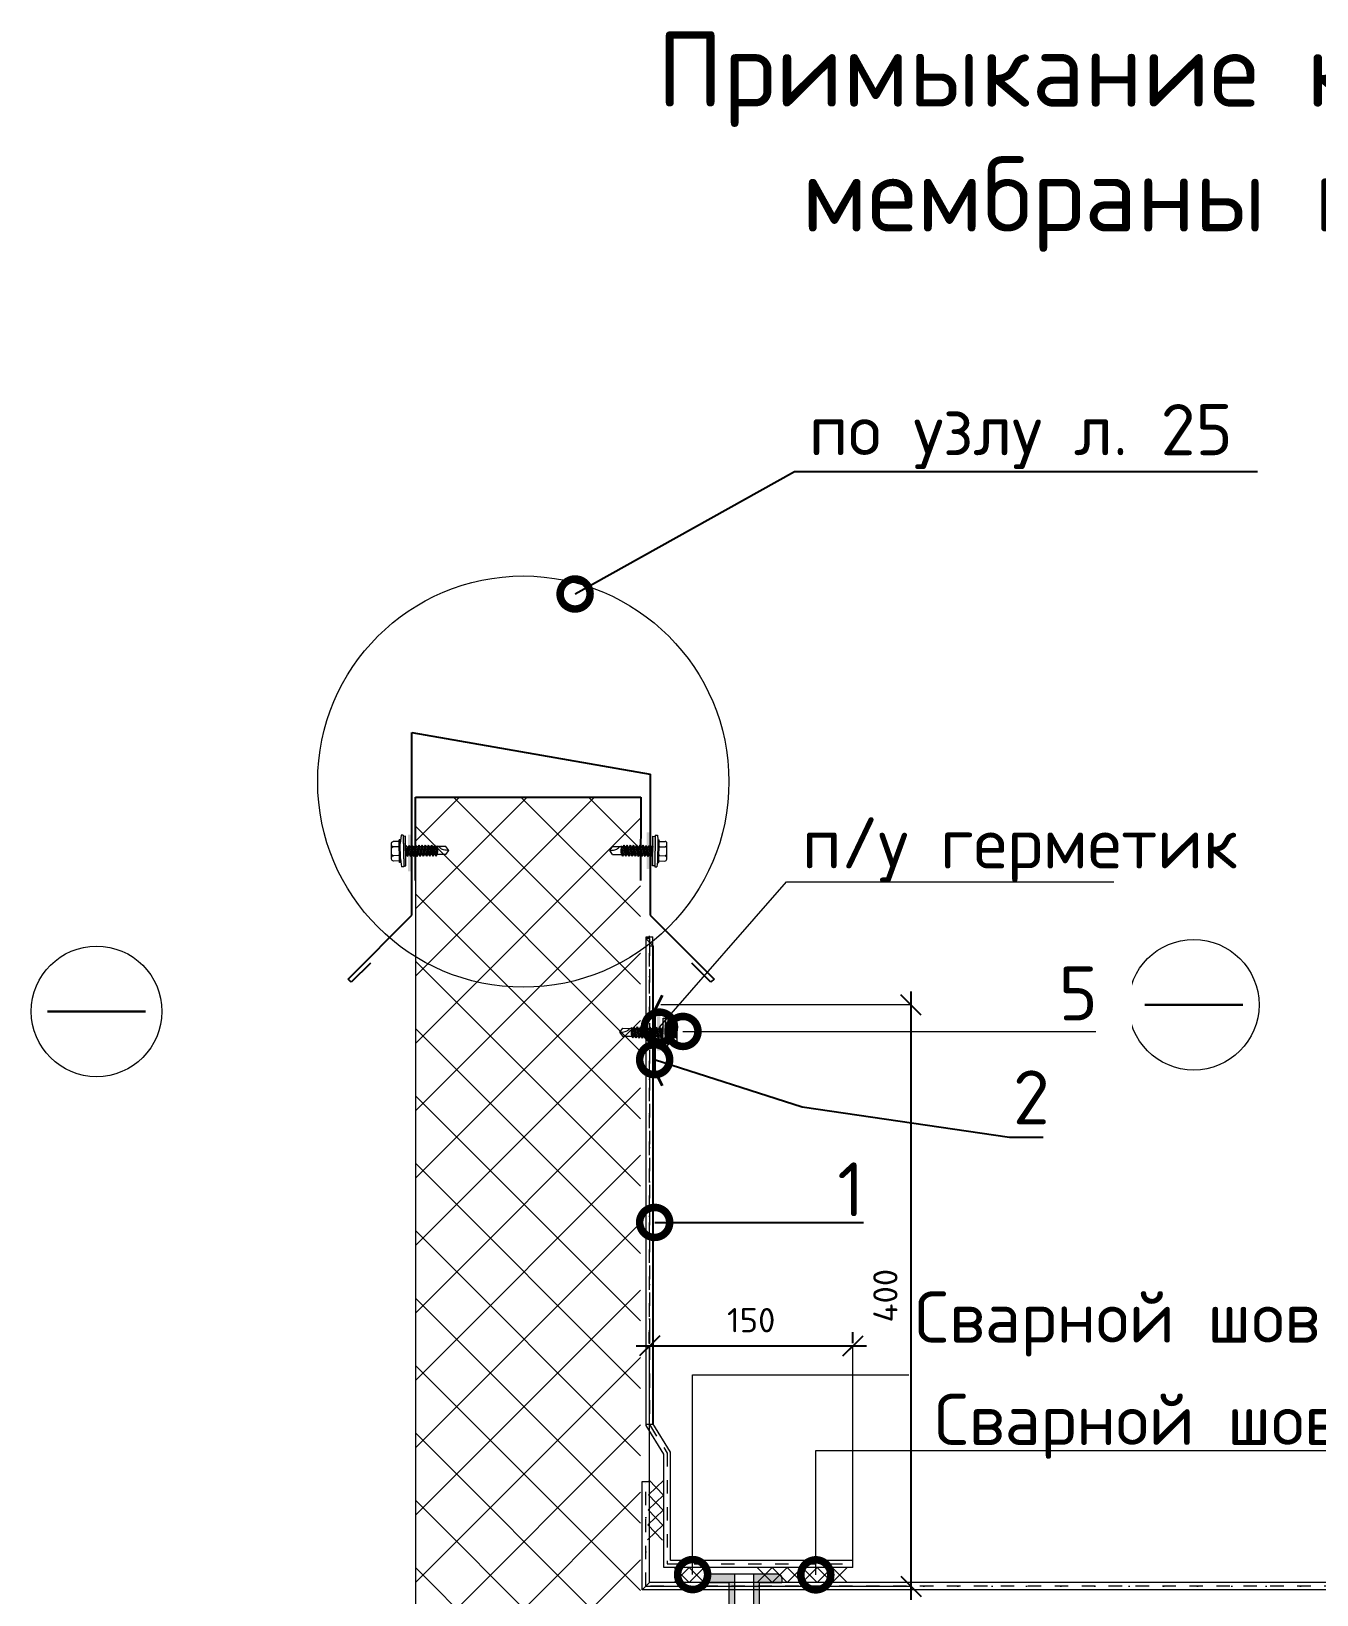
# Model space of a CAD drawing. Header units: millimetres. Extents: x -263990 to 193903, y -164417 to 240530.
# Drawn here: x -86047 to -76507, y 224156 to 235761 of the extents above; entities that cross this region are included whole.
import ezdxf

# ---------------------------------------------------------------- set-up
doc = ezdxf.new("R2010")
doc.units = ezdxf.units.MM
doc.header["$LTSCALE"] = 20
doc.set_wipeout_variables(frame=1)
doc.linetypes.add('пунктирнаяX2', pattern=[12.7, 0, -12.7])
doc.linetypes.add('штриховая 50', pattern=[1, 0.5, -0.5])
doc.layers.get('0').update_dxf_attribs({"lineweight": 0})
doc.layers.get('Defpoints').update_dxf_attribs({"color": 4})
doc.layers.add('S-METL', color=14, linetype='Continuous')
doc.layers.add('S-WALL-PATT', color=181, linetype='Continuous')
for name, color, linetype, lineweight in [('TN-АННОТАЦИИ', 7, 'Continuous', 0), ('TN-ГИДРОИЗОЛЯЦИЯ ПВХ', 5, 'Continuous', 15), ('TN-МЕТАЛЛ КОНСТРУКЦИИ', 7, 'Continuous', 35), ('TN-РАЗМЕРЫ', 184, 'Continuous', 15), ('Металл', 7, 'Continuous', 25), ('Размеры', 7, 'Continuous', 9)]:
    doc.layers.add(name, color=color, linetype=linetype, lineweight=lineweight)
doc.styles.add('DimNat', font='romans.shx', dxfattribs={"height": 180})
doc.styles.add('MtXpl_ISOCPEUR', font='')
doc.styles.add('TN-Текст', font='isocpeur.ttf')
doc.styles.get('MtXpl_ISOCPEUR').set_extended_font_data('ISOCPEUR', bold=True)
doc.dimstyles.new('DimSpec', dxfattribs={"dimtxt": 1, "dimasz": 150, "dimexe": 100, "dimexo": 100, "dimgap": 100, "dimtad": 1, "dimdec": 0, "dimzin": 0, "dimtxsty": 'DimNat', "dimblk": 'OBLIQUE', "dimcen": 100, "dimdle": 100, "dimclrt": 10, "dimadec": 5, "dimazin": 0, "dimtfac": 1, "dimtdec": 0, "dimtix": 1, "dimtmove": 2, "dimatfit": 3, "dimldrblk": 'OBLIQUE', "dimfxl": 1, "dimtolj": 1, "dimtzin": 0, "dimarcsym": 0})

# ---------------------------------------------------------------- blocks, each defined once
blk = doc.blocks.new('_ArchTick')
at = {"color": 0, "linetype": 'ByBlock', "const_width": 0.15}
blk.add_lwpolyline([(-0.5, -0.5), (0.5, 0.5)], dxfattribs=at)
blk = doc.blocks.new('_DOTSMALL')
at = {"color": 0, "linetype": 'ByBlock', "const_width": 0.5}
blk.add_lwpolyline([(-0.0625, 0, 1), (0.0625, 0, 1)], format="xyb", close=True, dxfattribs=at)
blk = doc.blocks.new('*U389')
at = {"lineweight": 0}
blk.add_hatch(color=0, dxfattribs=at).paths.add_polyline_path([(6.5, -1), (-6.5, -1), (-6.5, 0), (6.5, 0)])
at = {"color": 0, "lineweight": 0}
for p, q in [((1.27, 14.01), (-2.46, 13.35)), ((-1.76, 17.77), (0, 19)), ((-1.76, 17.78), (-1.76, 13.76)), ((-0.74, 14.01), (-1.76, 13.76)), ((2.11, 14.01), (-0.74, 14.01)), ((0, 19), (1.76, 17.77)), ((1.76, 17.78), (1.76, 14.01)), ((2.1, 14.01), (1.76, 13.81)), ((-1.76, 13.76), (-2.46, 13.35)), ((-1.76, 12.94), (-2.46, 13.35)), ((2.46, 12.81), (-2.46, 11.94)), ((-1.76, 12.35), (-2.46, 11.94)), ((-1.76, 11.54), (-2.46, 11.94)), ((2.46, 11.4), (-2.46, 10.53)), ((-1.76, 10.94), (-2.46, 10.53)), ((-1.76, 10.13), (-2.46, 10.53)), ((2.46, 10), (-2.46, 9.13)), ((-1.76, 9.53), (-2.46, 9.13)), ((-1.76, 8.72), (-2.46, 9.13)), ((2.46, 8.59), (-2.46, 7.72)), ((-1.76, 8.13), (-2.46, 7.72)), ((-1.76, 7.31), (-2.46, 7.72)), ((2.46, 7.18), (-2.46, 6.31)), ((1.76, 13.81), (-1.76, 12.94)), ((1.76, 13.22), (-1.76, 12.35)), ((-1.76, 12.94), (-1.76, 12.35)), ((1.76, 12.4), (-1.76, 11.54)), ((1.76, 11.81), (-1.76, 10.94)), ((-1.76, 11.54), (-1.76, 10.94)), ((1.76, 11), (-1.76, 10.13)), ((1.76, 10.4), (-1.76, 9.53)), ((-1.76, 10.13), (-1.76, 9.53)), ((1.76, 9.59), (-1.76, 8.72)), ((1.76, 8.99), (-1.76, 8.13)), ((-1.76, 8.72), (-1.76, 8.13)), ((1.76, 8.18), (-1.76, 7.31)), ((1.76, 7.59), (-1.76, 6.72)), ((-1.76, 7.31), (-1.76, 6.7)), ((1.76, 13.81), (1.76, 13.2)), ((2.46, 12.81), (1.76, 13.22)), ((2.46, 12.81), (1.76, 12.4)), ((1.76, 12.4), (1.76, 11.79)), ((2.46, 11.4), (1.76, 11.81)), ((2.46, 11.4), (1.76, 11)), ((1.76, 11), (1.76, 10.38)), ((2.46, 10), (1.76, 10.4)), ((2.46, 10), (1.76, 9.59)), ((1.76, 9.59), (1.76, 8.97)), ((2.46, 8.59), (1.76, 8.99)), ((2.46, 8.59), (1.76, 8.18)), ((1.76, 8.18), (1.76, 7.56)), ((2.46, 7.18), (1.76, 7.59)), ((2.46, 7.18), (1.76, 6.77)), ((-1.76, 6.72), (-2.46, 6.31)), ((-1.76, 5.9), (-2.46, 6.31)), ((2.46, 5.77), (-2.46, 4.9)), ((-1.76, 5.31), (-2.46, 4.9)), ((-1.76, 4.5), (-2.46, 4.9)), ((2.46, 4.36), (-2.46, 3.49)), ((-1.76, 3.9), (-2.46, 3.49)), ((-1.76, 3.09), (-2.46, 3.49)), ((2.46, 2.96), (-2.46, 2.09)), ((-1.76, 2.49), (-2.46, 2.09)), ((-1.76, 1.68), (-2.46, 2.09)), ((2.46, 1.55), (-2.46, 0.68)), ((-1.76, 1.09), (-2.46, 0.68)), ((-1.76, 0.27), (-2.46, 0.68)), ((1.76, 6.77), (-1.76, 5.9)), ((1.76, 6.18), (-1.76, 5.31)), ((-1.76, 5.9), (-1.76, 5.29)), ((1.76, 5.36), (-1.76, 4.5)), ((1.76, 4.77), (-1.76, 3.9)), ((-1.76, 4.5), (-1.76, 3.9)), ((1.76, 3.96), (-1.76, 3.09)), ((1.76, 3.36), (-1.76, 2.49)), ((-1.76, 3.09), (-1.76, 2.49)), ((1.76, 2.55), (-1.76, 1.68)), ((1.76, 1.95), (-1.76, 1.09)), ((-1.76, 1.68), (-1.76, 1.09)), ((1.76, 1.14), (-1.76, 0.27)), ((-1.76, 0.27), (-1.76, 0)), ((1.76, 0.55), (-0.45, 0)), ((2.46, 0.14), (1.67, 0)), ((1.76, 6.77), (1.76, 6.16)), ((2.46, 5.77), (1.76, 6.18)), ((2.46, 5.77), (1.76, 5.36)), ((1.76, 5.36), (1.76, 4.75)), ((2.46, 4.36), (1.76, 4.77)), ((2.46, 4.36), (1.76, 3.96)), ((1.76, 3.96), (1.76, 3.34)), ((2.46, 2.96), (1.76, 3.36)), ((2.46, 2.96), (1.76, 2.55)), ((1.76, 2.55), (1.76, 1.93)), ((2.46, 1.55), (1.76, 1.95)), ((2.46, 1.55), (1.76, 1.14)), ((1.76, 1.14), (1.76, 0.52)), ((2.46, 0.14), (1.76, 0.55)), ((2.46, 0.14), (2.22, 0)), ((6.5, 0), (6.5, -1)), ((-7, -1), (-7, -2)), ((7, -1), (-7, -1)), ((-7, -1), (-7, -2)), ((-3.37, -2.36), (-7, -2)), ((-5.04, -2.36), (-5.04, -2.86)), ((-5.04, -2.36), (4.96, -2.36)), ((-5.04, -2.86), (4.96, -2.86)), ((-4.37, -2.36), (4.29, -2.36)), ((-4.37, -3.15), (-4.37, -5.51)), ((-3.59, -6.3), (3.5, -6.3)), ((-2.01, -3.15), (-2.01, -5.51)), ((-2.01, -3.23), (-2.01, -5.51)), ((1.93, -3.15), (1.93, -5.51)), ((7, -2), (3.29, -2.36)), ((4.29, -3.15), (4.29, -5.51)), ((4.96, -2.36), (4.96, -2.86)), ((7, -1), (7, -2)), ((7, -1), (7, -2))]:
    blk.add_line(p, q, dxfattribs=at)
blk.add_lwpolyline([(6.5, -1), (-6.5, -1), (-6.5, 0), (6.5, 0)], close=True, dxfattribs=at)
for centre, start, end in [((-3.59, -5.51), 180.00332, 270.00332), ((-2.8, -5.51), 270.00332, 0.00332), ((-1.22, -5.51), 180.00332, 270.00332), ((1.14, -5.51), 270.00332, 0.00332), ((2.71, -5.51), 180.00332, 270.00332), ((3.5, -5.51), 270.00332, 0.00332)]:
    blk.add_arc(centre, 0.787, start, end, dxfattribs=at)
at = {"color": 0, "lineweight": 0, "extrusion": (0, 0, -1)}
for centre, start_param, end_param in [((-5.16, -3.15), 3.700141, 4.077737), ((-2.8, -3.15), 3.700141, 4.077737), ((-1.22, -3.15), 0.936145, 1.313741), ((1.13, -3.15), 3.700141, 4.077737), ((2.72, -3.15), 0.936145, 1.313741), ((5.08, -3.15), 0.936145, 1.313741)]:
    blk.add_ellipse(centre, major_axis=(-0.47, -0.638), ratio=1, start_param=start_param, end_param=end_param, dxfattribs=at)
at = {"color": 0, "lineweight": 0}
blk.add_open_spline([(0, 19), (0.05, 18.23), (0.14, 16.87), (0.88, 15.34), (1.55, 14.82), (1.76, 14.68)], degree=3, knots=[0, 0, 0, 0, 2.306624, 4.08853, 4.845954, 4.845954, 4.845954, 4.845954], dxfattribs=at)
blk = doc.blocks.new('*U391')
at = {"color": 0, "rotation": 270}
blk.add_blockref('*U389', (0, 0), dxfattribs=at)
blk = doc.blocks.new('_Oblique')
at = {"color": 0, "linetype": 'ByBlock', "lineweight": -2}
blk.add_line((-0.5, -0.5), (0.5, 0.5), dxfattribs=at)
blk = doc.blocks.new('*D392')
at = {"layer": 'Defpoints', "color": 0, "transparency": 16777216}
for p in [(-79518, 228534), (-79518, 224218), (-79518, 224218)]:
    blk.add_point(p, dxfattribs=at)
at = {"layer": 'Размеры', "color": 0, "lineweight": -2, "transparency": 16777216}
blk.add_line((-79518, 228634), (-79518, 224118), dxfattribs=at)
at = {"layer": 'Размеры', "color": 0, "lineweight": -2, "transparency": 16777216, "xscale": 150, "yscale": 150, "zscale": 150}
for p, rotation in [((-79518, 228534), 90), ((-79518, 224218), 270)]:
    blk.add_blockref('_Oblique', p, dxfattribs=dict(at, rotation=rotation))
at = {"layer": 'Размеры', "color": 7, "lineweight": 20, "transparency": 16777216, "insert": (-79708, 226376), "char_height": 180, "attachment_point": 5, "rotation": 90, "style": 'DimNat'}
blk.add_mtext('\\A1;400', dxfattribs=at)
blk = doc.blocks.new('*D393')
at = {"layer": 'Defpoints', "color": 0, "transparency": 16777216}
for p in [(-79949, 226004), (-81458, 225924), (-79949, 225924)]:
    blk.add_point(p, dxfattribs=at)
at = {"layer": 'Размеры', "color": 0, "lineweight": -2, "transparency": 16777216}
for p, q in [((-81458, 226024), (-81458, 226104)), ((-79949, 226024), (-79949, 226104)), ((-81558, 226004), (-79849, 226004))]:
    blk.add_line(p, q, dxfattribs=at)
at = {"layer": 'Размеры', "color": 0, "lineweight": -2, "transparency": 16777216, "xscale": 150, "yscale": 150, "zscale": 150, "rotation": 180}
blk.add_blockref('_Oblique', (-81458, 226004), dxfattribs=at)
at = {"layer": 'Размеры', "color": 0, "lineweight": -2, "transparency": 16777216, "xscale": 150, "yscale": 150, "zscale": 150}
blk.add_blockref('_Oblique', (-79949, 226004), dxfattribs=at)
at = {"layer": 'Размеры', "color": 7, "lineweight": 20, "transparency": 16777216, "insert": (-80704, 226194), "char_height": 180, "attachment_point": 5, "style": 'DimNat'}
blk.add_mtext('\\A1;150', dxfattribs=at)

msp = doc.modelspace()

# ---------------------------------------------------------------- hatches: boundary and pattern name
at = {"layer": 'S-WALL-PATT', "lineweight": 0, "ltscale": 10}
h = msp.add_hatch(color=7, dxfattribs=at)
h.dxf.hatch_style = 1
h.paths.add_polyline_path([(-83249.93735, 229798.72579), (-83224.58514, 229798.72579), (-83224.58514, 229526.52245), (-83249.93735, 229526.52245)])
h = msp.add_hatch(color=7, dxfattribs=at)
h.dxf.hatch_style = 1
h.paths.add_polyline_path([(-81453.23879, 229816.04746), (-81478.591, 229816.04746), (-81478.591, 229543.84412), (-81453.23879, 229543.84412)])
h = msp.add_hatch(color=7, dxfattribs=at)
h.dxf.hatch_style = 1
h.paths.add_polyline_path([(-81377.12378, 228466.9431), (-81402.47599, 228466.9431), (-81402.47599, 228194.73976), (-81377.12378, 228194.73976)])

# ---------------------------------------------------------------- linework, layer by layer
at = {"color": 7, "linetype": 'Continuous', "lineweight": 13}
for p, q in [((-83196.12472, 229748.45308), (-82867.7767, 230076.80111)), ((-83196.12472, 229248.23445), (-82367.55806, 230076.80111)), ((-83196.12472, 228748.01581), (-81867.33943, 230076.80111)), ((-81525.06336, 228689.01444), (-82912.85002, 230076.80111)), ((-81525.06336, 229189.23308), (-82412.63139, 230076.80111)), ((-81525.06336, 229689.45171), (-81912.41275, 230076.80111)), ((-83196.12472, 228247.79718), (-81525.06336, 229918.85854)), ((-81525.06336, 228188.79581), (-83196.12472, 229859.85717)), ((-83196.12472, 227747.57854), (-81525.06336, 229418.63991)), ((-81525.06336, 227688.57717), (-83196.12472, 229359.63854)), ((-83196.12472, 227247.3599), (-81525.06336, 228918.42127)), ((-81525.06336, 227188.35854), (-83196.12472, 228859.4199)), ((-83196.12472, 226747.14127), (-81525.06336, 228418.20264)), ((-81525.06336, 226688.1399), (-83196.12472, 228359.20127)), ((-83196.12472, 226246.92263), (-81525.06336, 227917.984)), ((-81525.06336, 226187.92126), (-83196.12472, 227858.98263)), ((-83196.12472, 225746.704), (-81525.06336, 227417.76536)), ((-81525.06336, 225687.70263), (-83196.12472, 227358.764)), ((-83196.12472, 225246.48536), (-81525.06336, 226917.54673)), ((-81525.06336, 225187.48399), (-83196.12472, 226858.54536)), ((-83196.12472, 224746.26673), (-81525.06336, 226417.32809)), ((-81525.06336, 224687.26536), (-83196.12472, 226358.32672)), ((-83196.12472, 224246.04809), (-81525.06336, 225917.10946)), ((-81525.06336, 224187.04672), (-83196.12472, 225858.10809)), ((-83196.12472, 223745.82945), (-81525.06336, 225416.89082)), ((-81525.06336, 223686.82809), (-83196.12472, 225357.88945)), ((-83196.12472, 223245.61082), (-81525.06336, 224916.67219)), ((-81525.06336, 223186.60945), (-83196.12472, 224857.67082)), ((-83196.12472, 222745.39218), (-81525.06336, 224416.45355)), ((-81525.06336, 222686.39081), (-83196.12472, 224357.45218))]:
    msp.add_line(p, q, dxfattribs=at)
at = {"color": 7, "lineweight": 20}
msp.add_line((-83196.12472, 229456.6612), (-83196.12472, 218734.01742), dxfattribs=at)
at = {"color": 7, "lineweight": 30}
for p, q in [((-77783.02556, 228534.95563), (-77055.44438, 228534.95563)), ((-85926.29886, 228485.88902), (-85198.71768, 228485.88902))]:
    msp.add_line(p, q, dxfattribs=at)
at = {"color": 7, "lineweight": 13}
for centre, radius in [((-82395.36954, 230191.5709), 1526.09157), ((-85562.50827, 228485.88902), 484.59454), ((-77419.23497, 228534.95563), 484.59454)]:
    msp.add_circle(centre, radius, dxfattribs=at)
at = {"layer": 'S-METL', "color": 7}
for p, q in [((-83221.5459, 229199.95217), (-83221.5459, 230556.74871)), ((-83221.5459, 230556.74871), (-81453.39453, 230246.7716)), ((-81453.39453, 230246.7716), (-81453.39453, 229199.95217)), ((-83695.90825, 228725.58982), (-83221.5459, 229199.95217)), ((-81453.39453, 229199.95217), (-80979.03217, 228725.58982)), ((-83529.88142, 228844.18041), (-83672.19013, 228701.8717)), ((-81002.75029, 228701.8717), (-81145.059, 228844.18041)), ((-83672.19013, 228701.8717), (-83695.90825, 228725.58982)), ((-80979.03217, 228725.58982), (-81002.75029, 228701.8717))]:
    msp.add_line(p, q, dxfattribs=at)
at = {"layer": 'TN-АННОТАЦИИ', "color": 7, "linetype": 'ByBlock', "lineweight": -2}
for points in [[(-82010.9632, 231583.88322), (-80381.46795, 232493.55546), (-79327.65192, 232493.55546)], [(-79327.65192, 232493.55546), (-76946.38947, 232493.55546)], [(-81420.43207, 228127.74502), (-80325.24226, 227777.4908), (-78786.54521, 227553.07336)], [(-78786.54521, 227553.07336), (-78535.88601, 227553.07336)], [(-81420.3503, 226919.55077), (-80064.86539, 226919.55077)], [(-80064.86539, 226919.55077), (-79869.90823, 226919.55077)]]:
    msp.add_lwpolyline(points, dxfattribs=at)
at = {"layer": 'TN-ГИДРОИЗОЛЯЦИЯ ПВХ', "color": 7, "linetype": 'Continuous'}
for p, q in [((-81430.36988, 228971.82848), (-81486.07192, 229027.53052)), ((-81456.60712, 229027.53052), (-81486.07192, 229027.53052)), ((-81486.07192, 229027.53052), (-81486.07192, 225419.03737)), ((-81483.2209, 229039.83699), (-81433.2209, 229039.83699)), ((-81456.60712, 228971.82848), (-81456.60712, 229027.53052)), ((-81456.60712, 228971.82848), (-81456.60712, 229027.53052)), ((-81456.60712, 229027.53052), (-81456.60712, 229027.53052)), ((-81456.60712, 228971.82848), (-81456.60712, 228971.82848)), ((-81456.60712, 228971.82848), (-81430.36988, 228971.82848)), ((-81430.36988, 228971.82848), (-81430.36988, 225419.03737)), ((-81430.36988, 225419.03737), (-81486.07192, 225419.03737)), ((-81430.36988, 225419.03737), (-81486.07192, 225419.03737)), ((-81486.07192, 225419.03737), (-81486.07192, 225419.03737)), ((-81430.36988, 225419.03737), (-81430.36988, 225419.03737)), ((-81513.92295, 224995.61211), (-81458.2209, 224995.61211)), ((-81513.92295, 224192.41052), (-81513.92295, 224995.61211)), ((-81458.2209, 224248.11257), (-81458.2209, 224995.61211)), ((-79948.92295, 224359.51666), (-79948.92295, 224409.51666)), ((-81513.92295, 224192.41052), (-81458.2209, 224248.11257))]:
    msp.add_line(p, q, dxfattribs=at)
at = {"layer": 'TN-ГИДРОИЗОЛЯЦИЯ ПВХ', "color": 7}
for p, q in [((-81483.2209, 225411.91841), (-81483.2209, 229039.83699)), ((-81433.2209, 225426.15633), (-81433.2209, 229039.83699)), ((-81351.67624, 225199.6717), (-81483.2209, 225411.91841)), ((-81301.67624, 225213.90962), (-81433.2209, 225426.15633)), ((-81351.67624, 224359.51666), (-81351.67624, 225199.6717)), ((-81301.67624, 224409.51666), (-81301.67624, 225213.90962)), ((-79948.92295, 224409.51666), (-81301.67624, 224409.51666))]:
    msp.add_line(p, q, dxfattribs=at)
at = {"layer": 'TN-ГИДРОИЗОЛЯЦИЯ ПВХ', "color": 7, "linetype": 'штриховая 50', "ltscale": 10}
for p, q in [((-81458.2209, 225419.03737), (-81458.2209, 229047.78608)), ((-81458.2209, 229047.78608), (-81458.2209, 229047.78608)), ((-81458.2209, 229047.78608), (-81458.2209, 229047.78608)), ((-81458.2209, 228999.31988), (-81458.2209, 225419.03737)), ((-81458.2209, 225419.03737), (-81458.2209, 225419.03737)), ((-81458.2209, 225419.03737), (-81326.67624, 225206.79066)), ((-81326.67624, 225206.79066), (-81326.67624, 224384.51666)), ((-81486.07192, 224220.26154), (-81486.07192, 224995.61211)), ((-81326.67624, 224384.51666), (-79948.92295, 224384.51666))]:
    msp.add_line(p, q, dxfattribs=at)
at = {"layer": 'TN-ГИДРОИЗОЛЯЦИЯ ПВХ', "color": 7, "linetype": 'пунктирнаяX2'}
for p, q in [((-81456.60712, 228999.6795), (-81458.2209, 228999.6795)), ((-81458.2209, 228999.6795), (-81458.2209, 225419.03737)), ((-81456.60712, 228999.6795), (-81456.60712, 228999.6795)), ((-81458.2209, 225419.03737), (-81458.2209, 225419.03737)), ((-81486.07192, 224220.26154), (-81486.07192, 224995.61211))]:
    msp.add_line(p, q, dxfattribs=at)
at = {"layer": 'TN-ГИДРОИЗОЛЯЦИЯ ПВХ', "color": 7}
for points in [[(-81463.05459, 225009.80471), (-81354.07087, 224896.03173)], [(-81467.84385, 224787.04801), (-81354.07087, 224896.03173)], [(-81465.44922, 224898.42636), (-81351.67624, 225007.41008)], [(-81465.44922, 224898.42636), (-81356.4655, 224784.65338)], [(-81470.23848, 224675.66966), (-81356.4655, 224784.65338)], [(-81467.84385, 224787.04801), (-81358.86013, 224673.27503)], [(-81472.63311, 224564.29131), (-81358.86013, 224673.27503)], [(-81470.23848, 224675.66966), (-81361.25476, 224561.89667)], [(-81164.52795, 224359.51666), (-81275.93204, 224248.11257)], [(-81275.93204, 224359.51666), (-81164.52795, 224248.11257)], [(-81164.52795, 224359.51666), (-81053.12386, 224248.11257)], [(-81053.12386, 224359.51666), (-81164.52795, 224248.11257)], [(-80548.3487, 224359.51666), (-80659.75279, 224248.11257)], [(-80659.75279, 224359.51666), (-80548.3487, 224248.11257)], [(-80436.94461, 224359.51666), (-80548.3487, 224248.11257)], [(-80548.3487, 224359.51666), (-80436.94461, 224248.11257)], [(-80325.54052, 224359.51666), (-80436.94461, 224248.11257)], [(-80436.94461, 224359.51666), (-80325.54052, 224248.11257)], [(-80214.13643, 224359.51666), (-80325.54052, 224248.11257)], [(-80325.54052, 224359.51666), (-80214.13643, 224248.11257)], [(-80102.73234, 224359.51666), (-80214.13643, 224248.11257)], [(-80214.13643, 224359.51666), (-80102.73234, 224248.11257)], [(-80102.73234, 224359.51666), (-79991.32825, 224248.11257)], [(-79991.32825, 224359.51666), (-80102.73234, 224248.11257)]]:
    msp.add_lwpolyline(points, dxfattribs=at)
at = {"layer": 'TN-МЕТАЛЛ КОНСТРУКЦИИ', "color": 7}
for p, q in [((-81364.73002, 228603.79891), (-81420.43207, 228492.39482)), ((-81420.43207, 228492.39482), (-81420.43207, 228046.77846)), ((-81420.43207, 228046.77846), (-81364.73002, 227935.37437))]:
    msp.add_line(p, q, dxfattribs=at)
at = {"layer": 'TN-РАЗМЕРЫ', "color": 7}
for p, q in [((-81375.42745, 228536.51081), (-79519.41807, 228536.51081)), ((-81458.2209, 224369.51666), (-81458.2209, 226004.34711)), ((-79948.92295, 224394.51666), (-79948.92295, 226004.34711))]:
    msp.add_line(p, q, dxfattribs=at)
at = {"layer": 'Металл', "color": 7, "ltscale": 100}
for p, q in [((-83196.12472, 229456.6612), (-83196.12472, 230076.80111)), ((-83196.12472, 230076.80111), (-81524.09303, 230076.80111)), ((-81524.09303, 230076.80111), (-81525.06336, 229456.6612))]:
    msp.add_line(p, q, dxfattribs=at)

# ---------------------------------------------------------------- block references
at = {"layer": 'S-METL', "color": 7, "yscale": 16.77124183, "zscale": 16.77124183}
for p, xscale, rotation in [((-83267.72379, 229676.30766), -16.77124183, 180.7690118746293), ((-81435.45234, 229676.30766), 16.77124183, 179.2309881253707), ((-81359.33733, 228327.2033), 16.77124183, 179.2309881253707)]:
    msp.add_blockref('*U391', p, dxfattribs=dict(at, xscale=xscale, rotation=rotation))
at = {"layer": 'TN-АННОТАЦИИ', "color": 7, "lineweight": -2, "xscale": 445.6163646375414, "yscale": 445.6163646375414, "zscale": 445.6163646375414}
for p, rotation in [((-82010.9632, 231583.88322), 209.1726136126643), ((-81420.43207, 228127.74502), 162.2651292710866), ((-81420.3503, 226919.55077), 180)]:
    msp.add_blockref('_DOTSMALL', p, dxfattribs=dict(at, rotation=rotation))
at = {"layer": 'TN-АННОТАЦИИ', "color": 7, "xscale": 445.6163646375414, "yscale": 445.6163646375414, "zscale": 445.6163646375414}
for p, rotation in [((-81384.7308, 228368.86836), 228.8337198145047), ((-81210.36261, 228337.10729), 180), ((-81138.71881, 224305.84955), 270), ((-80224.56857, 224303.81461), 270)]:
    msp.add_blockref('_DOTSMALL', p, dxfattribs=dict(at, rotation=rotation))
at = {"layer": 'TN-РАЗМЕРЫ', "color": 7}
for p, xscale, yscale, zscale, rotation in [((-79520.11807, 228536.51081), 5, 5, 5, 90), ((-81458.2209, 225997.34711), 50, 50, 50, 180), ((-79520.11807, 224220.26154), 5, 5, 5, 270)]:
    msp.add_blockref('_ArchTick', p, dxfattribs=dict(at, xscale=xscale, yscale=yscale, zscale=zscale, rotation=rotation))
at = {"layer": 'TN-РАЗМЕРЫ', "color": 7, "xscale": 50, "yscale": 50, "zscale": 50}
msp.add_blockref('_ArchTick', (-79948.92295, 225997.34711), dxfattribs=at)

# ---------------------------------------------------------------- texts
at = {"layer": 'TN-АННОТАЦИИ', "color": 7, "style": 'MtXpl_ISOCPEUR'}
for s, p in [('Примыкание к  парапету с заведением', (-81403.06142, 235201.12811)), ('мембраны на 400мм с прижимной планкой', (-80330.01729, 234274.80903))]:
    msp.add_text(s, height=555.7914441, dxfattribs=at).set_placement(p)
at = {"layer": 'TN-АННОТАЦИИ', "color": 7, "style": 'TN-Текст'}
for s, insert, char_height, attachment_point in [('по узлу л. 25', (-78703.60995, 232993.58072), 379.5464893, 2), ('2', (-78761.61031, 228047.8098), 400, 1), ('1', (-80064.6354, 227364.89484), 400, 1)]:
    msp.add_mtext(s, dxfattribs=dict(at, insert=insert, char_height=char_height, attachment_point=attachment_point))
at = {"layer": 'TN-АННОТАЦИИ', "color": 7, "char_height": 379.5464893, "attachment_point": 2, "style": 'TN-Текст', "bg_fill": 2}
for s, insert in [('п/у герметик', (-78708.55153, 229926.6305)), ('Сварной шов - 10мм', (-77055.32309, 226406.87339))]:
    msp.add_mtext(s, dxfattribs=dict(at, insert=insert))

# ---------------------------------------------------------------- dimensions: what is measured, and where the dimension line sits
at = {"layer": 'Размеры', "color": 7, "lineweight": 20}
dim = msp.add_linear_dim(base=(-79948.92295, 226004.34711), p1=(-81458.2209, 225924.30726), p2=(-79948.92295, 225924.30726), text='150', dimstyle='DimSpec', override={"dimclrt": 7}, dxfattribs=at)
dim.commit()
dim.dimension.update_dxf_attribs({"geometry": '*D393', "text_midpoint": (-80703.57192, 226194.34711)})

# ---------------------------------------------------------------- next in the draw order: linework, layer by layer
at = {"layer": 'TN-АННОТАЦИИ', "color": 7}
for p, q in [((-80442.61994, 229446.3117), (-80351.49898, 229446.3117)), ((-79129.52443, 225788.59472), (-79038.40347, 225788.59472))]:
    msp.add_line(p, q, dxfattribs=at)
for points in [[(-81384.7308, 228368.86836), (-80442.61994, 229446.3117), (-80442.61994, 229446.3117)], [(-80351.49898, 229446.3117), (-78012.01307, 229446.3117)], [(-79038.40347, 225788.59472), (-75584.87664, 225788.59472)]]:
    msp.add_lwpolyline(points, dxfattribs=at)

# ---------------------------------------------------------------- next in the draw order: texts
at = {"layer": 'TN-АННОТАЦИИ', "color": 7, "insert": (-78276.49639, 228819.49668), "char_height": 400, "attachment_point": 2, "style": 'TN-Текст', "bg_fill": 2}
msp.add_mtext('5', dxfattribs=at)

# ---------------------------------------------------------------- next in the draw order: wipeouts: each hides what was drawn before it
at = {"color": 7, "lineweight": 0}
msp.add_wipeout([(-80787.2586, 221846.43695), (-80794.69983, 221860.34102), (-80821.03688, 221861.55979), (-80826.50082, 221867.57883), (-80828.47811, 221875.46386), (-80828.47811, 224310.30227), (-80683.65279, 224309.18822), (-80683.65279, 221875.46386), (-80685.63008, 221867.57883), (-80691.09403, 221861.55979), (-80717.43108, 221860.34102), (-80722.89502, 221854.32199), (-80724.87231, 221846.43695), (-80724.87231, 221861.50743), (-80702.69542, 221871.00785), (-80695.32572, 221877.16822), (-80692.56512, 221886.36832), (-80692.56512, 221904.95502), (-80748.26717, 221904.95502), (-80748.26717, 221882.67421), (-80763.86374, 221882.67421), (-80763.86374, 221904.95502), (-80819.56579, 221904.95502), (-80819.56579, 221886.36832), (-80816.80518, 221877.16822), (-80809.43549, 221871.00785), (-80787.2586, 221861.50743)], dxfattribs=at)

# ---------------------------------------------------------------- next in the draw order: hatches: boundary and pattern name
h = msp.add_hatch(color=7)
h.dxf.hatch_style = 1
edge = h.paths.add_edge_path()
edge.add_line((-80828.47811, 224309.18822), (-80828.47811, 221875.46386))
edge.add_arc((-80811.7675, 221875.46386), 16.71061, 180, 236.309932474)
edge.add_line((-80821.03688, 221861.55979), (-80794.69983, 221860.34102))
edge.add_arc((-80803.96921, 221846.43695), 16.71061, 0, 56.309932474, ccw=False)
edge.add_line((-80787.2586, 221846.43695), (-80787.2586, 221743.97611))
edge.add_line((-80787.2586, 221743.97611), (-80818.27184, 221750.48045))
edge.add_arc((-80778.88455, 221789.86775), 55.70205, 195.945395901, 225, ccw=False)
edge.add_line((-80832.4434, 221774.56522), (-80846.79365, 221824.7911))
edge.add_arc((-80900.3525, 221809.48857), 55.70205, 15.945395901, 45)
edge.add_line((-80860.9652, 221848.87586), (-80862.57512, 221850.48578))
edge.add_arc((-80850.75893, 221862.30197), 16.71061, 180, 225, ccw=False)
edge.add_line((-80867.46954, 221862.30197), (-80867.46954, 224243.45981))
edge.add_line((-80867.46954, 224243.45981), (-81034.57568, 224243.45981))
edge.add_line((-81034.57568, 224243.45981), (-81034.57568, 224276.88104))
edge.add_arc((-81001.15445, 224276.88104), 33.42123, 90, 180, ccw=False)
edge.add_line((-81001.15445, 224310.30227), (-80510.97645, 224310.30227))
edge.add_arc((-80510.97645, 224276.88104), 33.42123, 0, 90, ccw=False)
edge.add_line((-80477.55523, 224276.88104), (-80477.55523, 224243.45981))
edge.add_line((-80477.55523, 224243.45981), (-80644.66136, 224243.45981))
edge.add_line((-80644.66136, 224243.45981), (-80644.66136, 221862.30197))
edge.add_arc((-80661.37198, 221862.30197), 16.71061, 315, 360, ccw=False)
edge.add_line((-80649.55579, 221850.48578), (-80651.1657, 221848.87586))
edge.add_arc((-80611.77841, 221809.48857), 55.70205, 135, 164.054604099)
edge.add_line((-80665.33726, 221824.7911), (-80679.68751, 221774.56522))
edge.add_arc((-80733.24636, 221789.86775), 55.70205, 315, 344.054604099, ccw=False)
edge.add_line((-80693.85907, 221750.48045), (-80724.87231, 221743.97611))
edge.add_line((-80724.87231, 221743.97611), (-80724.87231, 221846.43695))
edge.add_arc((-80708.16169, 221846.43695), 16.71061, 123.690067526, 180, ccw=False)
edge.add_line((-80717.43108, 221860.34102), (-80691.09403, 221861.55979))
edge.add_arc((-80700.36341, 221875.46386), 16.71061, 303.690067526, 360)
edge.add_line((-80683.65279, 221875.46386), (-80683.65279, 224309.18822))
edge.add_line((-80683.65279, 224309.18822), (-80828.47811, 224309.18822))

# ---------------------------------------------------------------- next in the draw order: linework, layer by layer
at = {"color": 7}
for points in [[(-80867.46954, 221862.30197), (-80867.46954, 224243.45981), (-81034.57568, 224243.45981), (-81034.57568, 224276.88104, -0.4142135624), (-81001.15445, 224310.30227), (-80510.97645, 224310.30227, -0.4142135624), (-80477.55523, 224276.88104), (-80477.55523, 224243.45981), (-80644.66136, 224243.45981), (-80644.66136, 221862.30197, -0.1989123674)], [(-80683.65279, 221875.46386), (-80683.65279, 224309.18822), (-80828.47811, 224309.18822), (-80828.47811, 221875.46386, 0.2507648909)]]:
    msp.add_lwpolyline(points, format="xyb", dxfattribs=at)
at = {"layer": 'TN-АННОТАЦИИ', "color": 7}
msp.add_line((-78375.48064, 228337.10729), (-78284.35968, 228337.10729), dxfattribs=at)
for points in [[(-81210.36261, 228337.10729), (-78382.74457, 228337.10729), (-78375.48064, 228337.10729)], [(-78284.35968, 228337.10729), (-78145.10457, 228337.10729)], [(-81138.71881, 224305.84955), (-81138.71881, 225788.59472), (-79129.52443, 225788.59472)]]:
    msp.add_lwpolyline(points, dxfattribs=at)
at = {"layer": 'TN-ГИДРОИЗОЛЯЦИЯ ПВХ', "color": 7}
msp.add_line((-79948.92295, 224359.51666), (-81351.67624, 224359.51666), dxfattribs=at)
at = {"layer": 'TN-ГИДРОИЗОЛЯЦИЯ ПВХ', "color": 7, "linetype": 'штриховая 50', "ltscale": 10}
msp.add_line((-68751.12494, 224220.26154), (-81486.07192, 224220.26154), dxfattribs=at)
at = {"layer": 'TN-ГИДРОИЗОЛЯЦИЯ ПВХ', "color": 7, "linetype": 'пунктирнаяX2'}
msp.add_line((-68751.12494, 224220.26154), (-81486.07192, 224220.26154), dxfattribs=at)
at = {"layer": 'TN-ГИДРОИЗОЛЯЦИЯ ПВХ', "color": 7, "linetype": 'Continuous'}
for p, q in [((-68751.12494, 224248.11257), (-81458.2209, 224248.11257)), ((-68751.12494, 224192.41052), (-81513.92295, 224192.41052))]:
    msp.add_line(p, q, dxfattribs=at)
at = {"layer": 'TN-РАЗМЕРЫ', "color": 7}
msp.add_line((-81485.07192, 224220.26154), (-79519.41807, 224220.26154), dxfattribs=at)

# ---------------------------------------------------------------- next in the draw order: texts
at = {"layer": 'TN-АННОТАЦИИ', "color": 7, "insert": (-76869.73461, 225647.3624), "char_height": 379.5464893, "attachment_point": 2, "style": 'TN-Текст', "bg_fill": 2}
msp.add_mtext('Сварной шов - 30мм', dxfattribs=at)

# ---------------------------------------------------------------- next in the draw order: linework, layer by layer
at = {"layer": 'TN-АННОТАЦИИ', "color": 7}
msp.add_line((-79129.52443, 225226.17344), (-79038.40347, 225226.17344), dxfattribs=at)
for points in [[(-80224.56857, 224303.81461), (-80224.56857, 225226.17344), (-79129.52443, 225226.17344)], [(-79038.40347, 225226.17344), (-75529.1746, 225226.17344)]]:
    msp.add_lwpolyline(points, dxfattribs=at)

# ---------------------------------------------------------------- next in the draw order: dimensions: what is measured, and where the dimension line sits
at = {"layer": 'Размеры', "color": 7, "lineweight": 20}
dim = msp.add_linear_dim(base=(-79517.61807, 224217.76154), p1=(-79517.61807, 228534.01081), p2=(-79517.61807, 224217.76154), angle=90, text='400', dimstyle='DimSpec', override={"dimclrt": 7}, dxfattribs=at)
dim.commit()
dim.dimension.update_dxf_attribs({"geometry": '*D392', "text_midpoint": (-79707.61807, 226375.88618)})

doc.saveas('drawing.dxf')
